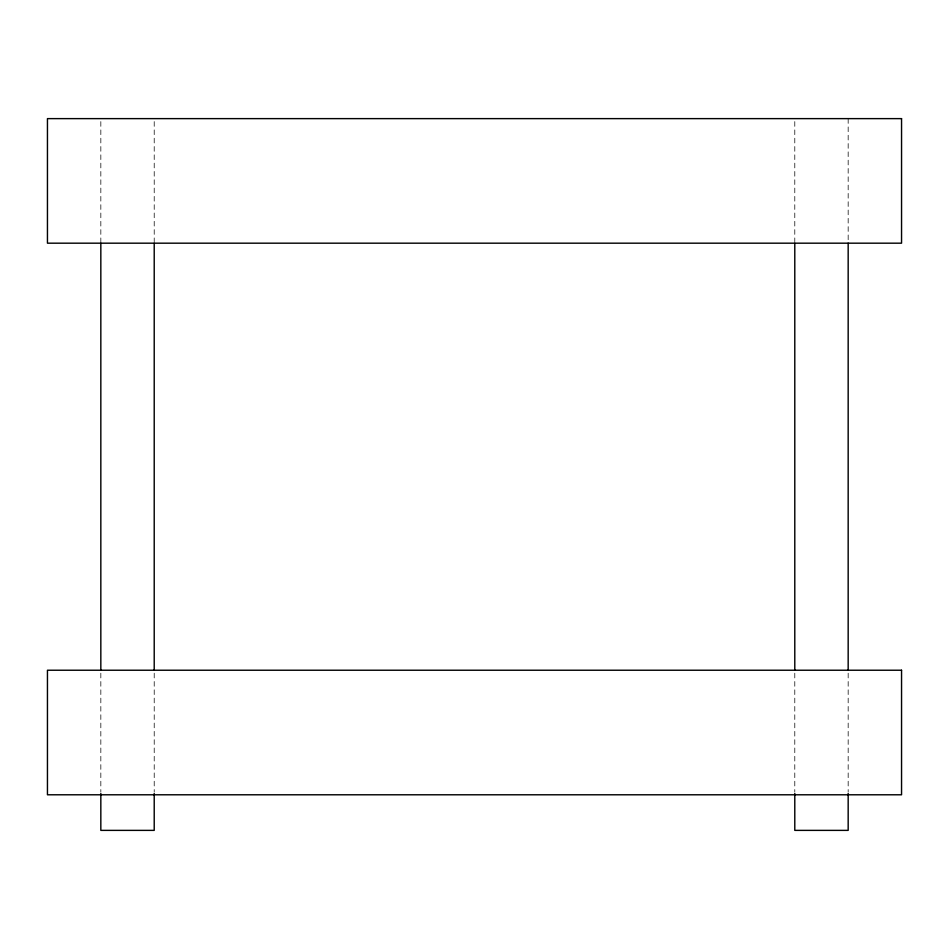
<?xml version="1.0" encoding="UTF-8"?>
<svg xmlns="http://www.w3.org/2000/svg" width="949" height="949" viewBox="0 0 949 949"><rect width="100%" height="100%" fill="white"/><g stroke="black" fill="none" stroke-linecap="round" stroke-linejoin="round"><path stroke-width="0.71" stroke-dasharray="4.75 3.56" d="M848.169 118.625L848.169 243.181M848.169 673.197L848.169 791.822M794.788 121.591L794.788 241.698M794.788 673.197L794.788 791.822M154.213 121.591L154.213 241.698M154.213 673.197L154.213 791.822M100.831 121.591L100.831 243.181M100.831 673.197L100.831 791.822"/><path stroke-width="1.42" d="M848.169 243.181L848.169 670.231M848.169 793.305L848.169 830.375L794.788 830.375L794.788 793.305M794.788 243.181L794.788 670.231M154.213 243.181L154.213 670.231M154.213 793.305L154.213 830.375L100.831 830.375L100.831 793.305M100.831 243.181L100.831 670.231M901.55 118.625L47.45 118.625L47.45 243.181L901.55 243.181L901.55 118.625M901.55 670.231L47.45 670.231L47.45 794.788L901.55 794.788L901.55 670.231"/></g></svg>
